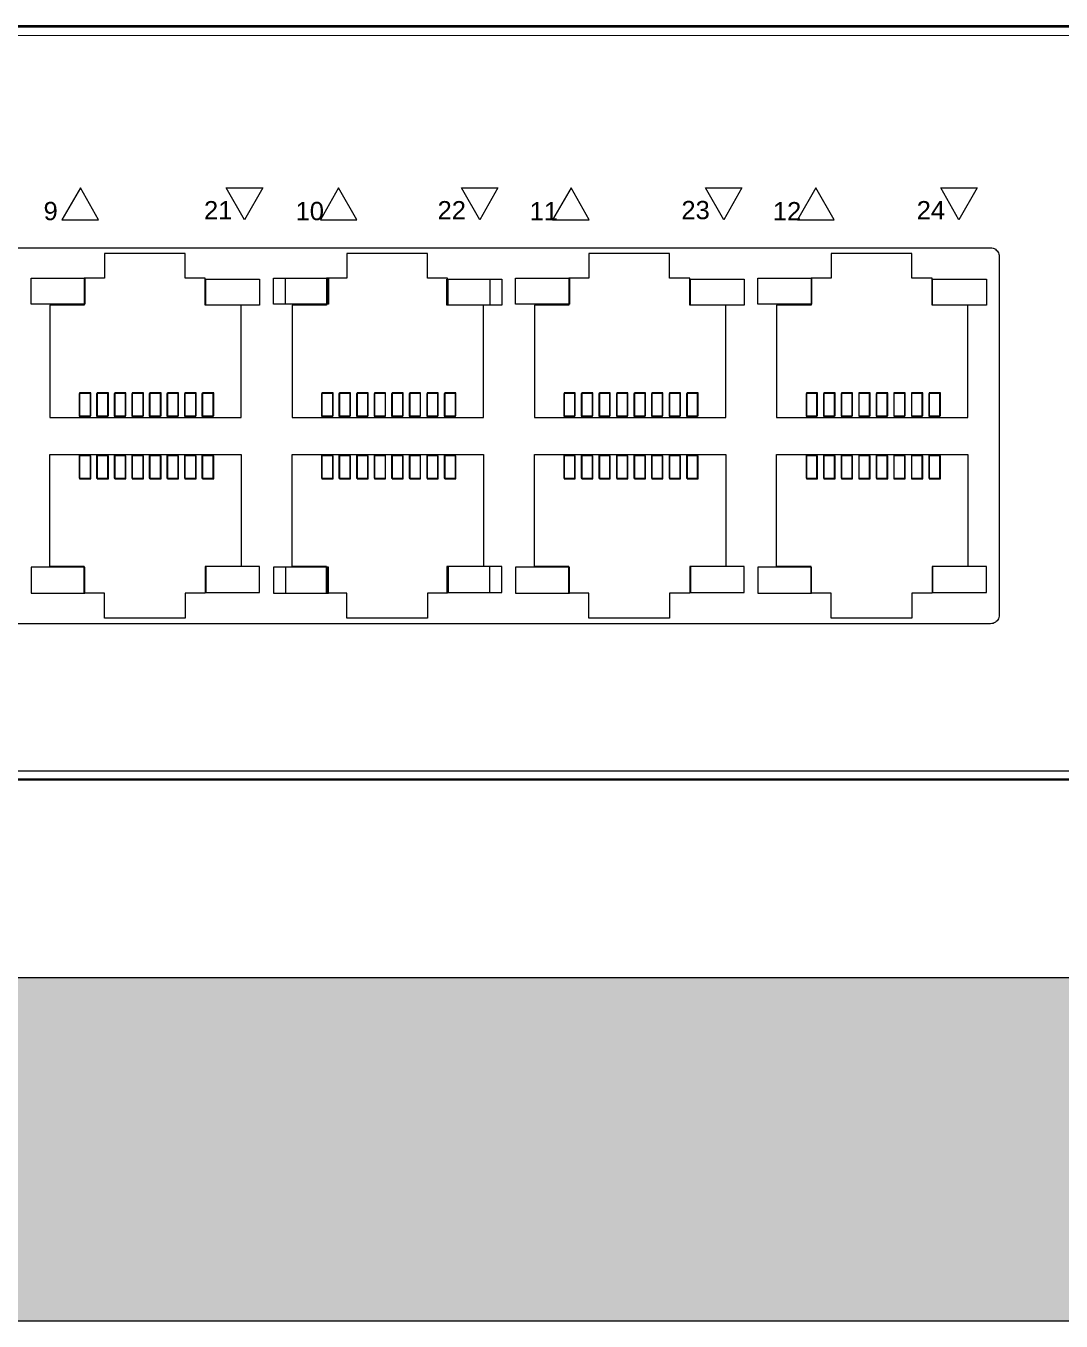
# Model space of a CAD drawing. Header units: millimetres. Extents: x -71336 to -33468, y -26189 to 22712.
# Drawn here: x -34230.5 to -34169.4, y -12485.2 to -12408.8 of the extents above; entities that cross this region are included whole.
import ezdxf

# ---------------------------------------------------------------- set-up
doc = ezdxf.new("R2010")
doc.units = ezdxf.units.MM
doc.layers.add('SC - Equipment', color=7, linetype='Continuous', lineweight=13)
doc.layers.add('SC - Rack Layout - U-guides and centreline', color=5, linetype='Continuous', lineweight=13, plot=False)
doc.styles.get("Standard").update_dxf_attribs({"font": 'arial.ttf', "height": 35})

# ---------------------------------------------------------------- blocks, each defined once
blk = doc.blocks.new('*U240')
at = {"layer": 'SC - Rack Layout - U-guides and centreline', "ltscale": 5}
blk.add_lwpolyline([(-300, 0), (300, 0)], dxfattribs=at)
blk = doc.blocks.new('*U241')
at = {"layer": 'SC - Rack Layout - U-guides and centreline', "color": 0, "linetype": 'ByBlock', "lineweight": -2, "transparency": 16777216}
for p in [(0, 844.55), (0, 800.1)]:
    blk.add_blockref('*U240', p, dxfattribs=at)
blk = doc.blocks.new('cisco-cbs350-24p-4x')
at = {"layer": 'SC - Equipment', "flags": 128}
for points in [[(238.117, 44.45), (-238.133, 44.45)], [(219.712, 44.45), (-219.712, 44.45)], [(219.712, 44.45), (-219.712, 44.45)], [(219.712, 44.45), (-219.712, 44.45)], [(-219.712, 43.934), (219.199, 43.95)], [(70.448, 34.948), (69.356, 33.049)], [(71.523, 33.049), (70.448, 34.948)], [(79.063, 34.948), (81.213, 34.948)], [(80.138, 33.049), (79.063, 34.948)], [(79.063, 34.948), (79.063, 34.948)], [(81.213, 34.948), (80.138, 33.049)], [(85.694, 34.948), (84.619, 33.049)], [(86.769, 33.049), (85.694, 34.948)], [(92.954, 34.948), (95.104, 34.948)], [(94.029, 33.049), (92.954, 34.948)], [(92.954, 34.948), (92.954, 34.948)], [(95.104, 34.948), (94.029, 33.049)], [(99.42, 34.948), (98.328, 33.049)], [(100.494, 33.049), (99.42, 34.948)], [(107.357, 34.948), (109.507, 34.948)], [(108.432, 33.049), (107.357, 34.948)], [(107.357, 34.948), (107.357, 34.948)], [(109.507, 34.948), (108.432, 33.049)], [(113.872, 34.948), (112.798, 33.049)], [(114.947, 33.049), (113.872, 34.948)], [(121.248, 34.948), (123.397, 34.948)], [(122.323, 33.049), (121.248, 34.948)], [(121.248, 34.948), (121.248, 34.948)], [(123.397, 34.948), (122.323, 33.049)], [(69.356, 33.049), (71.523, 33.049)], [(69.356, 33.049), (69.356, 33.049)], [(84.619, 33.049), (86.769, 33.049)], [(84.619, 33.049), (84.619, 33.049)], [(98.328, 33.049), (100.494, 33.049)], [(98.328, 33.049), (98.328, 33.049)], [(112.798, 33.049), (114.947, 33.049)], [(112.798, 33.049), (112.798, 33.049)], [(38.681, 31.4), (124.191, 31.4)], [(38.681, 31.4), (124.191, 31.4)], [(76.632, 31.067), (71.87, 31.067)], [(71.87, 31.067), (71.87, 29.601)], [(76.632, 31.067), (71.87, 31.067)], [(71.87, 31.067), (71.87, 29.601)], [(76.632, 29.601), (76.632, 31.067)], [(76.632, 29.601), (76.632, 31.067)], [(90.936, 31.067), (86.174, 31.067)], [(86.174, 31.067), (86.174, 29.601)], [(90.936, 31.067), (86.174, 31.067)], [(86.174, 31.067), (86.174, 29.601)], [(90.936, 29.601), (90.936, 31.067)], [(90.936, 29.601), (90.936, 31.067)], [(105.24, 31.067), (100.478, 31.067)], [(100.478, 31.067), (100.478, 29.601)], [(105.24, 31.067), (100.478, 31.067)], [(100.478, 31.067), (100.478, 29.601)], [(105.24, 29.601), (105.24, 31.067)], [(105.24, 29.601), (105.24, 31.067)], [(119.544, 31.067), (114.782, 31.067)], [(114.782, 31.067), (114.782, 29.601)], [(119.544, 31.067), (114.782, 31.067)], [(114.782, 31.067), (114.782, 29.601)], [(119.544, 29.601), (119.544, 31.067)], [(119.544, 29.601), (119.544, 31.067)], [(124.704, 30.883), (124.704, 9.727)], [(124.704, 30.883), (124.704, 9.727)], [(67.537, 28.068), (67.537, 29.601)], [(67.537, 29.601), (70.712, 29.601)], [(70.679, 29.601), (70.679, 28.018)], [(71.87, 29.601), (70.679, 29.601)], [(70.679, 29.601), (70.679, 29.601)], [(70.679, 29.601), (70.679, 28.018)], [(71.87, 29.601), (70.679, 29.601)], [(70.679, 29.601), (70.679, 29.601)], [(70.712, 29.601), (70.712, 28.068)], [(77.823, 29.601), (76.632, 29.601)], [(77.823, 29.601), (76.632, 29.601)], [(77.823, 28.018), (77.823, 29.601)], [(77.823, 28.018), (77.823, 29.601)], [(77.856, 28.018), (77.856, 29.551)], [(77.856, 29.551), (81.031, 29.551)], [(81.031, 29.551), (81.031, 28.018)], [(81.841, 28.068), (81.841, 29.601)], [(81.841, 29.601), (85.016, 29.601)], [(82.552, 28.068), (82.552, 29.601)], [(82.552, 29.601), (85.099, 29.601)], [(84.983, 29.601), (84.983, 28.018)], [(86.174, 29.601), (84.983, 29.601)], [(84.983, 29.601), (84.983, 29.601)], [(84.983, 29.601), (84.983, 28.018)], [(86.174, 29.601), (84.983, 29.601)], [(84.983, 29.601), (84.983, 29.601)], [(85.016, 29.601), (85.016, 28.068)], [(85.099, 29.601), (85.099, 28.068)], [(92.127, 29.601), (90.936, 29.601)], [(92.127, 29.601), (90.936, 29.601)], [(92.077, 28.018), (92.077, 29.551)], [(92.077, 29.551), (94.624, 29.551)], [(92.127, 28.018), (92.127, 29.601)], [(92.127, 28.018), (92.127, 29.601)], [(92.16, 28.018), (92.16, 29.551)], [(92.16, 29.551), (95.335, 29.551)], [(94.624, 29.551), (94.624, 28.018)], [(95.335, 29.551), (95.335, 28.018)], [(96.145, 28.068), (96.145, 29.601)], [(96.145, 29.601), (99.32, 29.601)], [(99.287, 29.601), (99.287, 28.018)], [(100.478, 29.601), (99.287, 29.601)], [(99.287, 29.601), (99.287, 29.601)], [(99.287, 29.601), (99.287, 28.018)], [(100.478, 29.601), (99.287, 29.601)], [(99.287, 29.601), (99.287, 29.601)], [(99.32, 29.601), (99.32, 28.068)], [(106.431, 29.601), (105.24, 29.601)], [(106.431, 29.601), (105.24, 29.601)], [(106.431, 28.018), (106.431, 29.601)], [(106.431, 28.018), (106.431, 29.601)], [(106.464, 28.018), (106.464, 29.551)], [(106.464, 29.551), (109.639, 29.551)], [(109.639, 29.551), (109.639, 28.018)], [(110.449, 28.068), (110.449, 29.601)], [(110.449, 29.601), (113.624, 29.601)], [(113.591, 29.601), (113.591, 28.018)], [(114.782, 29.601), (113.591, 29.601)], [(113.591, 29.601), (113.591, 29.601)], [(113.591, 29.601), (113.591, 28.018)], [(114.782, 29.601), (113.591, 29.601)], [(113.591, 29.601), (113.591, 29.601)], [(113.624, 29.601), (113.624, 28.068)], [(120.735, 29.601), (119.544, 29.601)], [(120.735, 29.601), (119.544, 29.601)], [(120.735, 28.018), (120.735, 29.601)], [(120.735, 28.018), (120.735, 29.601)], [(120.768, 28.018), (120.768, 29.551)], [(120.768, 29.551), (123.943, 29.551)], [(123.943, 29.551), (123.943, 28.018)], [(70.712, 28.068), (67.537, 28.068)], [(70.679, 28.018), (68.645, 28.018)], [(68.645, 28.018), (68.645, 21.388)], [(70.679, 28.018), (68.645, 28.018)], [(68.645, 28.018), (68.645, 21.388)], [(70.712, 28.068), (70.712, 28.068)], [(79.94, 28.018), (77.823, 28.018)], [(79.94, 28.018), (77.823, 28.018)], [(81.031, 28.018), (77.856, 28.018)], [(79.94, 21.388), (79.94, 28.018)], [(79.94, 21.388), (79.94, 28.018)], [(81.031, 28.018), (81.031, 28.018)], [(85.016, 28.068), (81.841, 28.068)], [(85.099, 28.068), (82.552, 28.068)], [(84.983, 28.018), (82.949, 28.018)], [(82.949, 28.018), (82.949, 21.388)], [(84.983, 28.018), (82.949, 28.018)], [(82.949, 28.018), (82.949, 21.388)], [(85.016, 28.068), (85.016, 28.068)], [(85.099, 28.068), (85.099, 28.068)], [(94.624, 28.018), (92.077, 28.018)], [(94.244, 28.018), (92.127, 28.018)], [(94.244, 28.018), (92.127, 28.018)], [(95.335, 28.018), (92.16, 28.018)], [(94.244, 21.388), (94.244, 28.018)], [(94.244, 21.388), (94.244, 28.018)], [(94.624, 28.018), (94.624, 28.018)], [(95.335, 28.018), (95.335, 28.018)], [(99.32, 28.068), (96.145, 28.068)], [(99.287, 28.018), (97.253, 28.018)], [(97.253, 28.018), (97.253, 21.388)], [(99.287, 28.018), (97.253, 28.018)], [(97.253, 28.018), (97.253, 21.388)], [(99.32, 28.068), (99.32, 28.068)], [(108.548, 28.018), (106.431, 28.018)], [(108.548, 28.018), (106.431, 28.018)], [(109.639, 28.018), (106.464, 28.018)], [(108.548, 21.388), (108.548, 28.018)], [(108.548, 21.388), (108.548, 28.018)], [(109.639, 28.018), (109.639, 28.018)], [(113.624, 28.068), (110.449, 28.068)], [(113.591, 28.018), (111.541, 28.018)], [(111.541, 28.018), (111.541, 21.388)], [(113.591, 28.018), (111.541, 28.018)], [(111.541, 28.018), (111.541, 21.388)], [(113.624, 28.068), (113.624, 28.068)], [(122.852, 28.018), (120.735, 28.018)], [(122.852, 28.018), (120.735, 28.018)], [(123.943, 28.018), (120.768, 28.018)], [(122.852, 21.388), (122.852, 28.018)], [(122.852, 21.388), (122.852, 28.018)], [(123.943, 28.018), (123.943, 28.018)], [(70.381, 22.804), (70.381, 21.471)], [(71.043, 22.804), (70.381, 22.804)], [(70.381, 22.804), (70.381, 22.804)], [(70.398, 22.837), (70.398, 21.488)], [(71.059, 22.837), (70.398, 22.837)], [(70.398, 22.837), (70.398, 22.837)], [(71.043, 21.471), (71.043, 22.804)], [(71.059, 21.488), (71.059, 22.837)], [(71.407, 22.804), (71.407, 21.471)], [(72.068, 22.804), (71.407, 22.804)], [(71.407, 22.804), (71.407, 22.804)], [(71.44, 22.837), (71.44, 21.488)], [(72.101, 22.837), (71.44, 22.837)], [(71.44, 22.837), (71.44, 22.837)], [(72.068, 21.471), (72.068, 22.804)], [(72.101, 21.488), (72.101, 22.837)], [(72.449, 22.804), (72.449, 21.471)], [(73.11, 22.804), (72.449, 22.804)], [(72.449, 22.804), (72.449, 22.804)], [(72.482, 22.837), (72.482, 21.488)], [(73.127, 22.837), (72.482, 22.837)], [(72.482, 22.837), (72.482, 22.837)], [(73.11, 21.471), (73.11, 22.804)], [(73.127, 21.488), (73.127, 22.837)], [(73.49, 22.804), (73.49, 21.471)], [(74.152, 22.804), (73.49, 22.804)], [(73.49, 22.804), (73.49, 22.804)], [(73.507, 22.837), (73.507, 21.488)], [(74.168, 22.837), (73.507, 22.837)], [(73.507, 22.837), (73.507, 22.837)], [(74.152, 21.471), (74.152, 22.804)], [(74.168, 21.488), (74.168, 22.837)], [(74.516, 22.804), (74.516, 21.471)], [(75.177, 22.804), (74.516, 22.804)], [(74.516, 22.804), (74.516, 22.804)], [(74.549, 22.837), (74.549, 21.488)], [(75.21, 22.837), (74.549, 22.837)], [(74.549, 22.837), (74.549, 22.837)], [(75.177, 21.471), (75.177, 22.804)], [(75.21, 21.488), (75.21, 22.837)], [(75.557, 22.804), (75.557, 21.471)], [(76.219, 22.804), (75.557, 22.804)], [(75.557, 22.804), (75.557, 22.804)], [(75.59, 22.837), (75.59, 21.488)], [(76.235, 22.837), (75.59, 22.837)], [(75.59, 22.837), (75.59, 22.837)], [(76.219, 21.471), (76.219, 22.804)], [(76.235, 21.488), (76.235, 22.837)], [(76.599, 22.804), (76.599, 21.471)], [(77.261, 22.804), (76.599, 22.804)], [(76.599, 22.804), (76.599, 22.804)], [(76.616, 22.837), (76.616, 21.488)], [(77.277, 22.837), (76.616, 22.837)], [(76.616, 22.837), (76.616, 22.837)], [(77.261, 21.471), (77.261, 22.804)], [(77.277, 21.488), (77.277, 22.837)], [(77.624, 22.804), (77.624, 21.471)], [(78.286, 22.804), (77.624, 22.804)], [(77.624, 22.804), (77.624, 22.804)], [(77.658, 22.837), (77.658, 21.488)], [(78.319, 22.837), (77.658, 22.837)], [(77.658, 22.837), (77.658, 22.837)], [(78.286, 21.471), (78.286, 22.804)], [(78.319, 21.488), (78.319, 22.837)], [(84.686, 22.804), (84.686, 21.471)], [(85.347, 22.804), (84.686, 22.804)], [(84.686, 22.804), (84.686, 22.804)], [(84.686, 22.804), (84.686, 21.471)], [(85.347, 22.804), (84.686, 22.804)], [(84.686, 22.804), (84.686, 22.804)], [(84.702, 22.837), (84.702, 21.488)], [(85.364, 22.837), (84.702, 22.837)], [(84.702, 22.837), (84.702, 22.837)], [(84.702, 22.837), (84.702, 21.488)], [(85.364, 22.837), (84.702, 22.837)], [(84.702, 22.837), (84.702, 22.837)], [(85.347, 21.471), (85.347, 22.804)], [(85.347, 21.471), (85.347, 22.804)], [(85.364, 21.488), (85.364, 22.837)], [(85.364, 21.488), (85.364, 22.837)], [(85.711, 22.804), (85.711, 21.471)], [(86.372, 22.804), (85.711, 22.804)], [(85.711, 22.804), (85.711, 22.804)], [(85.711, 22.804), (85.711, 21.471)], [(86.372, 22.804), (85.711, 22.804)], [(85.711, 22.804), (85.711, 22.804)], [(85.744, 22.837), (85.744, 21.488)], [(86.405, 22.837), (85.744, 22.837)], [(85.744, 22.837), (85.744, 22.837)], [(85.744, 22.837), (85.744, 21.488)], [(86.405, 22.837), (85.744, 22.837)], [(85.744, 22.837), (85.744, 22.837)], [(86.372, 21.471), (86.372, 22.804)], [(86.372, 21.471), (86.372, 22.804)], [(86.405, 21.488), (86.405, 22.837)], [(86.405, 21.488), (86.405, 22.837)], [(86.753, 22.804), (86.753, 21.471)], [(87.414, 22.804), (86.753, 22.804)], [(86.753, 22.804), (86.753, 22.804)], [(86.753, 22.804), (86.753, 21.471)], [(87.414, 22.804), (86.753, 22.804)], [(86.753, 22.804), (86.753, 22.804)], [(86.786, 22.837), (86.786, 21.488)], [(87.431, 22.837), (86.786, 22.837)], [(86.786, 22.837), (86.786, 22.837)], [(86.786, 22.837), (86.786, 21.488)], [(87.431, 22.837), (86.786, 22.837)], [(86.786, 22.837), (86.786, 22.837)], [(87.414, 21.471), (87.414, 22.804)], [(87.414, 21.471), (87.414, 22.804)], [(87.431, 21.488), (87.431, 22.837)], [(87.431, 21.488), (87.431, 22.837)], [(87.794, 22.804), (87.794, 21.471)], [(88.456, 22.804), (87.794, 22.804)], [(87.794, 22.804), (87.794, 22.804)], [(87.794, 22.804), (87.794, 21.471)], [(88.456, 22.804), (87.794, 22.804)], [(87.794, 22.804), (87.794, 22.804)], [(87.811, 22.837), (87.811, 21.488)], [(88.472, 22.837), (87.811, 22.837)], [(87.811, 22.837), (87.811, 22.837)], [(87.811, 22.837), (87.811, 21.488)], [(88.472, 22.837), (87.811, 22.837)], [(87.811, 22.837), (87.811, 22.837)], [(88.456, 21.471), (88.456, 22.804)], [(88.456, 21.471), (88.456, 22.804)], [(88.472, 21.488), (88.472, 22.837)], [(88.472, 21.488), (88.472, 22.837)], [(88.82, 22.804), (88.82, 21.471)], [(89.481, 22.804), (88.82, 22.804)], [(88.82, 22.804), (88.82, 22.804)], [(88.82, 22.804), (88.82, 21.471)], [(89.481, 22.804), (88.82, 22.804)], [(88.82, 22.804), (88.82, 22.804)], [(88.853, 22.837), (88.853, 21.488)], [(89.514, 22.837), (88.853, 22.837)], [(88.853, 22.837), (88.853, 22.837)], [(88.853, 22.837), (88.853, 21.488)], [(89.514, 22.837), (88.853, 22.837)], [(88.853, 22.837), (88.853, 22.837)], [(89.481, 21.471), (89.481, 22.804)], [(89.481, 21.471), (89.481, 22.804)], [(89.514, 21.488), (89.514, 22.837)], [(89.514, 21.488), (89.514, 22.837)], [(89.861, 22.804), (89.861, 21.471)], [(90.523, 22.804), (89.861, 22.804)], [(89.861, 22.804), (89.861, 22.804)], [(89.861, 22.804), (89.861, 21.471)], [(90.523, 22.804), (89.861, 22.804)], [(89.861, 22.804), (89.861, 22.804)], [(89.895, 22.837), (89.895, 21.488)], [(90.539, 22.837), (89.895, 22.837)], [(89.895, 22.837), (89.895, 22.837)], [(89.895, 22.837), (89.895, 21.488)], [(90.539, 22.837), (89.895, 22.837)], [(89.895, 22.837), (89.895, 22.837)], [(90.523, 21.471), (90.523, 22.804)], [(90.523, 21.471), (90.523, 22.804)], [(90.539, 21.488), (90.539, 22.837)], [(90.539, 21.488), (90.539, 22.837)], [(90.903, 22.804), (90.903, 21.471)], [(91.548, 22.804), (90.903, 22.804)], [(90.903, 22.804), (90.903, 22.804)], [(90.903, 22.804), (90.903, 21.471)], [(91.548, 22.804), (90.903, 22.804)], [(90.903, 22.804), (90.903, 22.804)], [(90.92, 22.837), (90.92, 21.488)], [(91.581, 22.837), (90.92, 22.837)], [(90.92, 22.837), (90.92, 22.837)], [(90.92, 22.837), (90.92, 21.488)], [(91.581, 22.837), (90.92, 22.837)], [(90.92, 22.837), (90.92, 22.837)], [(91.548, 21.471), (91.548, 22.804)], [(91.548, 21.471), (91.548, 22.804)], [(91.581, 21.488), (91.581, 22.837)], [(91.581, 21.488), (91.581, 22.837)], [(91.929, 22.804), (91.929, 21.471)], [(92.59, 22.804), (91.929, 22.804)], [(91.929, 22.804), (91.929, 22.804)], [(91.929, 22.804), (91.929, 21.471)], [(92.59, 22.804), (91.929, 22.804)], [(91.929, 22.804), (91.929, 22.804)], [(91.962, 22.837), (91.962, 21.488)], [(92.623, 22.837), (91.962, 22.837)], [(91.962, 22.837), (91.962, 22.837)], [(91.962, 22.837), (91.962, 21.488)], [(92.623, 22.837), (91.962, 22.837)], [(91.962, 22.837), (91.962, 22.837)], [(92.59, 21.471), (92.59, 22.804)], [(92.59, 21.471), (92.59, 22.804)], [(92.623, 21.488), (92.623, 22.837)], [(92.623, 21.488), (92.623, 22.837)], [(98.99, 22.804), (98.99, 21.471)], [(99.651, 22.804), (98.99, 22.804)], [(98.99, 22.804), (98.99, 22.804)], [(99.006, 22.837), (99.006, 21.488)], [(99.668, 22.837), (99.006, 22.837)], [(99.006, 22.837), (99.006, 22.837)], [(99.651, 21.471), (99.651, 22.804)], [(99.668, 21.488), (99.668, 22.837)], [(100.015, 22.804), (100.015, 21.471)], [(100.676, 22.804), (100.015, 22.804)], [(100.015, 22.804), (100.015, 22.804)], [(100.048, 22.837), (100.048, 21.488)], [(100.709, 22.837), (100.048, 22.837)], [(100.048, 22.837), (100.048, 22.837)], [(100.676, 21.471), (100.676, 22.804)], [(100.709, 21.488), (100.709, 22.837)], [(101.057, 22.804), (101.057, 21.471)], [(101.718, 22.804), (101.057, 22.804)], [(101.057, 22.804), (101.057, 22.804)], [(101.09, 22.837), (101.09, 21.488)], [(101.735, 22.837), (101.09, 22.837)], [(101.09, 22.837), (101.09, 22.837)], [(101.718, 21.471), (101.718, 22.804)], [(101.735, 21.488), (101.735, 22.837)], [(102.098, 22.804), (102.098, 21.471)], [(102.743, 22.804), (102.098, 22.804)], [(102.098, 22.804), (102.098, 22.804)], [(102.115, 22.837), (102.115, 21.488)], [(102.776, 22.837), (102.115, 22.837)], [(102.115, 22.837), (102.115, 22.837)], [(102.743, 21.471), (102.743, 22.804)], [(102.776, 21.488), (102.776, 22.837)], [(103.124, 22.804), (103.124, 21.471)], [(103.785, 22.804), (103.124, 22.804)], [(103.124, 22.804), (103.124, 22.804)], [(103.157, 22.837), (103.157, 21.488)], [(103.818, 22.837), (103.157, 22.837)], [(103.157, 22.837), (103.157, 22.837)], [(103.785, 21.471), (103.785, 22.804)], [(103.818, 21.488), (103.818, 22.837)], [(104.165, 22.804), (104.165, 21.471)], [(104.827, 22.804), (104.165, 22.804)], [(104.165, 22.804), (104.165, 22.804)], [(104.182, 22.837), (104.182, 21.488)], [(104.843, 22.837), (104.182, 22.837)], [(104.182, 22.837), (104.182, 22.837)], [(104.827, 21.471), (104.827, 22.804)], [(104.843, 21.488), (104.843, 22.837)], [(105.207, 22.804), (105.207, 21.471)], [(105.852, 22.804), (105.207, 22.804)], [(105.207, 22.804), (105.207, 22.804)], [(105.224, 22.837), (105.224, 21.488)], [(105.885, 22.837), (105.224, 22.837)], [(105.224, 22.837), (105.224, 22.837)], [(105.852, 21.471), (105.852, 22.804)], [(105.885, 21.488), (105.885, 22.837)], [(106.233, 22.804), (106.233, 21.471)], [(106.894, 22.804), (106.233, 22.804)], [(106.233, 22.804), (106.233, 22.804)], [(106.266, 22.837), (106.266, 21.488)], [(106.927, 22.837), (106.266, 22.837)], [(106.266, 22.837), (106.266, 22.837)], [(106.894, 21.471), (106.894, 22.804)], [(106.927, 21.488), (106.927, 22.837)], [(113.294, 22.804), (113.294, 21.471)], [(113.939, 22.804), (113.294, 22.804)], [(113.294, 22.804), (113.294, 22.804)], [(113.31, 22.837), (113.31, 21.488)], [(113.972, 22.837), (113.31, 22.837)], [(113.31, 22.837), (113.31, 22.837)], [(113.939, 21.471), (113.939, 22.804)], [(113.972, 21.488), (113.972, 22.837)], [(114.319, 22.804), (114.319, 21.471)], [(114.98, 22.804), (114.319, 22.804)], [(114.319, 22.804), (114.319, 22.804)], [(114.352, 22.837), (114.352, 21.488)], [(115.013, 22.837), (114.352, 22.837)], [(114.352, 22.837), (114.352, 22.837)], [(114.98, 21.471), (114.98, 22.804)], [(115.013, 21.488), (115.013, 22.837)], [(115.361, 22.804), (115.361, 21.471)], [(116.022, 22.804), (115.361, 22.804)], [(115.361, 22.804), (115.361, 22.804)], [(115.394, 22.837), (115.394, 21.488)], [(116.039, 22.837), (115.394, 22.837)], [(115.394, 22.837), (115.394, 22.837)], [(116.022, 21.471), (116.022, 22.804)], [(116.039, 21.488), (116.039, 22.837)], [(116.402, 22.804), (116.402, 21.471)], [(117.047, 22.804), (116.402, 22.804)], [(116.402, 22.804), (116.402, 22.804)], [(116.419, 22.837), (116.419, 21.488)], [(117.08, 22.837), (116.419, 22.837)], [(116.419, 22.837), (116.419, 22.837)], [(117.047, 21.471), (117.047, 22.804)], [(117.08, 21.488), (117.08, 22.837)], [(117.428, 22.804), (117.428, 21.471)], [(118.089, 22.804), (117.428, 22.804)], [(117.428, 22.804), (117.428, 22.804)], [(117.461, 22.837), (117.461, 21.488)], [(118.122, 22.837), (117.461, 22.837)], [(117.461, 22.837), (117.461, 22.837)], [(118.089, 21.471), (118.089, 22.804)], [(118.122, 21.488), (118.122, 22.837)], [(118.47, 22.804), (118.47, 21.471)], [(119.131, 22.804), (118.47, 22.804)], [(118.47, 22.804), (118.47, 22.804)], [(118.486, 22.837), (118.486, 21.488)], [(119.148, 22.837), (118.486, 22.837)], [(118.486, 22.837), (118.486, 22.837)], [(119.131, 21.471), (119.131, 22.804)], [(119.148, 21.488), (119.148, 22.837)], [(119.511, 22.804), (119.511, 21.471)], [(120.156, 22.804), (119.511, 22.804)], [(119.511, 22.804), (119.511, 22.804)], [(119.528, 22.837), (119.528, 21.488)], [(120.189, 22.837), (119.528, 22.837)], [(119.528, 22.837), (119.528, 22.837)], [(120.156, 21.471), (120.156, 22.804)], [(120.189, 21.488), (120.189, 22.837)], [(120.537, 22.804), (120.537, 21.471)], [(121.198, 22.804), (120.537, 22.804)], [(120.537, 22.804), (120.537, 22.804)], [(120.57, 22.837), (120.57, 21.488)], [(121.231, 22.837), (120.57, 22.837)], [(120.57, 22.837), (120.57, 22.837)], [(121.198, 21.471), (121.198, 22.804)], [(121.231, 21.488), (121.231, 22.837)], [(70.381, 21.471), (71.043, 21.471)], [(70.398, 21.488), (71.059, 21.488)], [(71.407, 21.471), (72.068, 21.471)], [(71.44, 21.488), (72.101, 21.488)], [(72.449, 21.471), (73.11, 21.471)], [(72.482, 21.488), (73.127, 21.488)], [(73.49, 21.471), (74.152, 21.471)], [(73.507, 21.488), (74.168, 21.488)], [(74.516, 21.471), (75.177, 21.471)], [(74.549, 21.488), (75.21, 21.488)], [(75.557, 21.471), (76.219, 21.471)], [(75.59, 21.488), (76.235, 21.488)], [(76.599, 21.471), (77.261, 21.471)], [(76.616, 21.488), (77.277, 21.488)], [(77.624, 21.471), (78.286, 21.471)], [(77.658, 21.488), (78.319, 21.488)], [(84.686, 21.471), (85.347, 21.471)], [(84.686, 21.471), (85.347, 21.471)], [(84.702, 21.488), (85.364, 21.488)], [(84.702, 21.488), (85.364, 21.488)], [(85.711, 21.471), (86.372, 21.471)], [(85.711, 21.471), (86.372, 21.471)], [(85.744, 21.488), (86.405, 21.488)], [(85.744, 21.488), (86.405, 21.488)], [(86.753, 21.471), (87.414, 21.471)], [(86.753, 21.471), (87.414, 21.471)], [(86.786, 21.488), (87.431, 21.488)], [(86.786, 21.488), (87.431, 21.488)], [(87.794, 21.471), (88.456, 21.471)], [(87.794, 21.471), (88.456, 21.471)], [(87.811, 21.488), (88.472, 21.488)], [(87.811, 21.488), (88.472, 21.488)], [(88.82, 21.471), (89.481, 21.471)], [(88.82, 21.471), (89.481, 21.471)], [(88.853, 21.488), (89.514, 21.488)], [(88.853, 21.488), (89.514, 21.488)], [(89.861, 21.471), (90.523, 21.471)], [(89.861, 21.471), (90.523, 21.471)], [(89.895, 21.488), (90.539, 21.488)], [(89.895, 21.488), (90.539, 21.488)], [(90.903, 21.471), (91.548, 21.471)], [(90.903, 21.471), (91.548, 21.471)], [(90.92, 21.488), (91.581, 21.488)], [(90.92, 21.488), (91.581, 21.488)], [(91.929, 21.471), (92.59, 21.471)], [(91.929, 21.471), (92.59, 21.471)], [(91.962, 21.488), (92.623, 21.488)], [(91.962, 21.488), (92.623, 21.488)], [(98.99, 21.471), (99.651, 21.471)], [(99.006, 21.488), (99.668, 21.488)], [(100.015, 21.471), (100.676, 21.471)], [(100.048, 21.488), (100.709, 21.488)], [(101.057, 21.471), (101.718, 21.471)], [(101.09, 21.488), (101.735, 21.488)], [(102.098, 21.471), (102.743, 21.471)], [(102.115, 21.488), (102.776, 21.488)], [(103.124, 21.471), (103.785, 21.471)], [(103.157, 21.488), (103.818, 21.488)], [(104.165, 21.471), (104.827, 21.471)], [(104.182, 21.488), (104.843, 21.488)], [(105.207, 21.471), (105.852, 21.471)], [(105.224, 21.488), (105.885, 21.488)], [(106.233, 21.471), (106.894, 21.471)], [(106.266, 21.488), (106.927, 21.488)], [(113.294, 21.471), (113.939, 21.471)], [(113.31, 21.488), (113.972, 21.488)], [(114.319, 21.471), (114.98, 21.471)], [(114.352, 21.488), (115.013, 21.488)], [(115.361, 21.471), (116.022, 21.471)], [(115.394, 21.488), (116.039, 21.488)], [(116.402, 21.471), (117.047, 21.471)], [(116.419, 21.488), (117.08, 21.488)], [(117.428, 21.471), (118.089, 21.471)], [(117.461, 21.488), (118.122, 21.488)], [(118.47, 21.471), (119.131, 21.471)], [(118.486, 21.488), (119.148, 21.488)], [(119.511, 21.471), (120.156, 21.471)], [(119.528, 21.488), (120.189, 21.488)], [(120.537, 21.471), (121.198, 21.471)], [(120.57, 21.488), (121.231, 21.488)], [(68.645, 21.388), (79.94, 21.388)], [(68.645, 21.388), (79.94, 21.388)], [(82.949, 21.388), (94.244, 21.388)], [(82.949, 21.388), (94.244, 21.388)], [(97.253, 21.388), (108.548, 21.388)], [(97.253, 21.388), (108.548, 21.388)], [(111.541, 21.388), (122.852, 21.388)], [(111.541, 21.388), (122.852, 21.388)], [(68.645, 12.593), (68.645, 19.206)], [(68.645, 19.206), (79.94, 19.206)], [(68.645, 12.593), (68.645, 19.206)], [(68.645, 19.206), (79.94, 19.206)], [(70.381, 19.139), (70.381, 17.807)], [(71.043, 19.139), (70.381, 19.139)], [(70.381, 19.139), (70.381, 19.139)], [(70.398, 19.123), (70.398, 17.773)], [(71.059, 19.123), (70.398, 19.123)], [(70.398, 19.123), (70.398, 19.123)], [(71.043, 17.807), (71.043, 19.139)], [(71.059, 17.773), (71.059, 19.123)], [(71.407, 19.139), (71.407, 17.807)], [(72.068, 19.139), (71.407, 19.139)], [(71.407, 19.139), (71.407, 19.139)], [(71.44, 19.123), (71.44, 17.773)], [(72.101, 19.123), (71.44, 19.123)], [(71.44, 19.123), (71.44, 19.123)], [(72.068, 17.807), (72.068, 19.139)], [(72.101, 17.773), (72.101, 19.123)], [(72.449, 19.139), (72.449, 17.807)], [(73.11, 19.139), (72.449, 19.139)], [(72.449, 19.139), (72.449, 19.139)], [(72.482, 19.123), (72.482, 17.773)], [(73.127, 19.123), (72.482, 19.123)], [(72.482, 19.123), (72.482, 19.123)], [(73.11, 17.807), (73.11, 19.139)], [(73.127, 17.773), (73.127, 19.123)], [(73.49, 19.139), (73.49, 17.807)], [(74.152, 19.139), (73.49, 19.139)], [(73.49, 19.139), (73.49, 19.139)], [(73.507, 19.123), (73.507, 17.773)], [(74.168, 19.123), (73.507, 19.123)], [(73.507, 19.123), (73.507, 19.123)], [(74.152, 17.807), (74.152, 19.139)], [(74.168, 17.773), (74.168, 19.123)], [(74.516, 19.139), (74.516, 17.807)], [(75.177, 19.139), (74.516, 19.139)], [(74.516, 19.139), (74.516, 19.139)], [(74.549, 19.123), (74.549, 17.773)], [(75.21, 19.123), (74.549, 19.123)], [(74.549, 19.123), (74.549, 19.123)], [(75.177, 17.807), (75.177, 19.139)], [(75.21, 17.773), (75.21, 19.123)], [(75.557, 19.139), (75.557, 17.807)], [(76.219, 19.139), (75.557, 19.139)], [(75.557, 19.139), (75.557, 19.139)], [(75.59, 19.123), (75.59, 17.773)], [(76.235, 19.123), (75.59, 19.123)], [(75.59, 19.123), (75.59, 19.123)], [(76.219, 17.807), (76.219, 19.139)], [(76.235, 17.773), (76.235, 19.123)], [(76.599, 19.139), (76.599, 17.807)], [(77.261, 19.139), (76.599, 19.139)], [(76.599, 19.139), (76.599, 19.139)], [(76.616, 19.123), (76.616, 17.773)], [(77.277, 19.123), (76.616, 19.123)], [(76.616, 19.123), (76.616, 19.123)], [(77.261, 17.807), (77.261, 19.139)], [(77.277, 17.773), (77.277, 19.123)], [(77.624, 19.139), (77.624, 17.807)], [(78.286, 19.139), (77.624, 19.139)], [(77.624, 19.139), (77.624, 19.139)], [(77.658, 19.123), (77.658, 17.773)], [(78.319, 19.123), (77.658, 19.123)], [(77.658, 19.123), (77.658, 19.123)], [(78.286, 17.807), (78.286, 19.139)], [(78.319, 17.773), (78.319, 19.123)], [(79.94, 19.206), (79.94, 12.593)], [(79.94, 19.206), (79.94, 12.593)], [(82.949, 12.593), (82.949, 19.206)], [(82.949, 19.206), (94.244, 19.206)], [(82.949, 12.593), (82.949, 19.206)], [(82.949, 19.206), (94.244, 19.206)], [(84.686, 19.139), (84.686, 17.807)], [(85.347, 19.139), (84.686, 19.139)], [(84.686, 19.139), (84.686, 19.139)], [(84.686, 19.139), (84.686, 17.807)], [(85.347, 19.139), (84.686, 19.139)], [(84.686, 19.139), (84.686, 19.139)], [(84.702, 19.123), (84.702, 17.773)], [(85.364, 19.123), (84.702, 19.123)], [(84.702, 19.123), (84.702, 19.123)], [(84.702, 19.123), (84.702, 17.773)], [(85.364, 19.123), (84.702, 19.123)], [(84.702, 19.123), (84.702, 19.123)], [(85.347, 17.807), (85.347, 19.139)], [(85.347, 17.807), (85.347, 19.139)], [(85.364, 17.773), (85.364, 19.123)], [(85.364, 17.773), (85.364, 19.123)], [(85.711, 19.139), (85.711, 17.807)], [(86.372, 19.139), (85.711, 19.139)], [(85.711, 19.139), (85.711, 19.139)], [(85.711, 19.139), (85.711, 17.807)], [(86.372, 19.139), (85.711, 19.139)], [(85.711, 19.139), (85.711, 19.139)], [(85.744, 19.123), (85.744, 17.773)], [(86.405, 19.123), (85.744, 19.123)], [(85.744, 19.123), (85.744, 19.123)], [(85.744, 19.123), (85.744, 17.773)], [(86.405, 19.123), (85.744, 19.123)], [(85.744, 19.123), (85.744, 19.123)], [(86.372, 17.807), (86.372, 19.139)], [(86.372, 17.807), (86.372, 19.139)], [(86.405, 17.773), (86.405, 19.123)], [(86.405, 17.773), (86.405, 19.123)], [(86.753, 19.139), (86.753, 17.807)], [(87.414, 19.139), (86.753, 19.139)], [(86.753, 19.139), (86.753, 19.139)], [(86.753, 19.139), (86.753, 17.807)], [(87.414, 19.139), (86.753, 19.139)], [(86.753, 19.139), (86.753, 19.139)], [(86.786, 19.123), (86.786, 17.773)], [(87.431, 19.123), (86.786, 19.123)], [(86.786, 19.123), (86.786, 19.123)], [(86.786, 19.123), (86.786, 17.773)], [(87.431, 19.123), (86.786, 19.123)], [(86.786, 19.123), (86.786, 19.123)], [(87.414, 17.807), (87.414, 19.139)], [(87.414, 17.807), (87.414, 19.139)], [(87.431, 17.773), (87.431, 19.123)], [(87.431, 17.773), (87.431, 19.123)], [(87.794, 19.139), (87.794, 17.807)], [(88.456, 19.139), (87.794, 19.139)], [(87.794, 19.139), (87.794, 19.139)], [(87.794, 19.139), (87.794, 17.807)], [(88.456, 19.139), (87.794, 19.139)], [(87.794, 19.139), (87.794, 19.139)], [(87.811, 19.123), (87.811, 17.773)], [(88.472, 19.123), (87.811, 19.123)], [(87.811, 19.123), (87.811, 19.123)], [(87.811, 19.123), (87.811, 17.773)], [(88.472, 19.123), (87.811, 19.123)], [(87.811, 19.123), (87.811, 19.123)], [(88.456, 17.807), (88.456, 19.139)], [(88.456, 17.807), (88.456, 19.139)], [(88.472, 17.773), (88.472, 19.123)], [(88.472, 17.773), (88.472, 19.123)], [(88.82, 19.139), (88.82, 17.807)], [(89.481, 19.139), (88.82, 19.139)], [(88.82, 19.139), (88.82, 19.139)], [(88.82, 19.139), (88.82, 17.807)], [(89.481, 19.139), (88.82, 19.139)], [(88.82, 19.139), (88.82, 19.139)], [(88.853, 19.123), (88.853, 17.773)], [(89.514, 19.123), (88.853, 19.123)], [(88.853, 19.123), (88.853, 19.123)], [(88.853, 19.123), (88.853, 17.773)], [(89.514, 19.123), (88.853, 19.123)], [(88.853, 19.123), (88.853, 19.123)], [(89.481, 17.807), (89.481, 19.139)], [(89.481, 17.807), (89.481, 19.139)], [(89.514, 17.773), (89.514, 19.123)], [(89.514, 17.773), (89.514, 19.123)], [(89.861, 19.139), (89.861, 17.807)], [(90.523, 19.139), (89.861, 19.139)], [(89.861, 19.139), (89.861, 19.139)], [(89.861, 19.139), (89.861, 17.807)], [(90.523, 19.139), (89.861, 19.139)], [(89.861, 19.139), (89.861, 19.139)], [(89.895, 19.123), (89.895, 17.773)], [(90.539, 19.123), (89.895, 19.123)], [(89.895, 19.123), (89.895, 19.123)], [(89.895, 19.123), (89.895, 17.773)], [(90.539, 19.123), (89.895, 19.123)], [(89.895, 19.123), (89.895, 19.123)], [(90.523, 17.807), (90.523, 19.139)], [(90.523, 17.807), (90.523, 19.139)], [(90.539, 17.773), (90.539, 19.123)], [(90.539, 17.773), (90.539, 19.123)], [(90.903, 19.139), (90.903, 17.807)], [(91.548, 19.139), (90.903, 19.139)], [(90.903, 19.139), (90.903, 19.139)], [(90.903, 19.139), (90.903, 17.807)], [(91.548, 19.139), (90.903, 19.139)], [(90.903, 19.139), (90.903, 19.139)], [(90.92, 19.123), (90.92, 17.773)], [(91.581, 19.123), (90.92, 19.123)], [(90.92, 19.123), (90.92, 19.123)], [(90.92, 19.123), (90.92, 17.773)], [(91.581, 19.123), (90.92, 19.123)], [(90.92, 19.123), (90.92, 19.123)], [(91.548, 17.807), (91.548, 19.139)], [(91.548, 17.807), (91.548, 19.139)], [(91.581, 17.773), (91.581, 19.123)], [(91.581, 17.773), (91.581, 19.123)], [(91.929, 19.139), (91.929, 17.807)], [(92.59, 19.139), (91.929, 19.139)], [(91.929, 19.139), (91.929, 19.139)], [(91.929, 19.139), (91.929, 17.807)], [(92.59, 19.139), (91.929, 19.139)], [(91.929, 19.139), (91.929, 19.139)], [(91.962, 19.123), (91.962, 17.773)], [(92.623, 19.123), (91.962, 19.123)], [(91.962, 19.123), (91.962, 19.123)], [(91.962, 19.123), (91.962, 17.773)], [(92.623, 19.123), (91.962, 19.123)], [(91.962, 19.123), (91.962, 19.123)], [(92.59, 17.807), (92.59, 19.139)], [(92.59, 17.807), (92.59, 19.139)], [(92.623, 17.773), (92.623, 19.123)], [(92.623, 17.773), (92.623, 19.123)], [(94.244, 19.206), (94.244, 12.593)], [(94.244, 19.206), (94.244, 12.593)], [(97.253, 12.593), (97.253, 19.206)], [(97.253, 19.206), (108.548, 19.206)], [(97.253, 12.593), (97.253, 19.206)], [(97.253, 19.206), (108.548, 19.206)], [(98.99, 19.139), (98.99, 17.807)], [(99.651, 19.139), (98.99, 19.139)], [(98.99, 19.139), (98.99, 19.139)], [(99.006, 19.123), (99.006, 17.773)], [(99.668, 19.123), (99.006, 19.123)], [(99.006, 19.123), (99.006, 19.123)], [(99.651, 17.807), (99.651, 19.139)], [(99.668, 17.773), (99.668, 19.123)], [(100.015, 19.139), (100.015, 17.807)], [(100.676, 19.139), (100.015, 19.139)], [(100.015, 19.139), (100.015, 19.139)], [(100.048, 19.123), (100.048, 17.773)], [(100.709, 19.123), (100.048, 19.123)], [(100.048, 19.123), (100.048, 19.123)], [(100.676, 17.807), (100.676, 19.139)], [(100.709, 17.773), (100.709, 19.123)], [(101.057, 19.139), (101.057, 17.807)], [(101.718, 19.139), (101.057, 19.139)], [(101.057, 19.139), (101.057, 19.139)], [(101.09, 19.123), (101.09, 17.773)], [(101.735, 19.123), (101.09, 19.123)], [(101.09, 19.123), (101.09, 19.123)], [(101.718, 17.807), (101.718, 19.139)], [(101.735, 17.773), (101.735, 19.123)], [(102.098, 19.139), (102.098, 17.807)], [(102.743, 19.139), (102.098, 19.139)], [(102.098, 19.139), (102.098, 19.139)], [(102.115, 19.123), (102.115, 17.773)], [(102.776, 19.123), (102.115, 19.123)], [(102.115, 19.123), (102.115, 19.123)], [(102.743, 17.807), (102.743, 19.139)], [(102.776, 17.773), (102.776, 19.123)], [(103.124, 19.139), (103.124, 17.807)], [(103.785, 19.139), (103.124, 19.139)], [(103.124, 19.139), (103.124, 19.139)], [(103.157, 19.123), (103.157, 17.773)], [(103.818, 19.123), (103.157, 19.123)], [(103.157, 19.123), (103.157, 19.123)], [(103.785, 17.807), (103.785, 19.139)], [(103.818, 17.773), (103.818, 19.123)], [(104.165, 19.139), (104.165, 17.807)], [(104.827, 19.139), (104.165, 19.139)], [(104.165, 19.139), (104.165, 19.139)], [(104.182, 19.123), (104.182, 17.773)], [(104.843, 19.123), (104.182, 19.123)], [(104.182, 19.123), (104.182, 19.123)], [(104.827, 17.807), (104.827, 19.139)], [(104.843, 17.773), (104.843, 19.123)], [(105.207, 19.139), (105.207, 17.807)], [(105.852, 19.139), (105.207, 19.139)], [(105.207, 19.139), (105.207, 19.139)], [(105.224, 19.123), (105.224, 17.773)], [(105.885, 19.123), (105.224, 19.123)], [(105.224, 19.123), (105.224, 19.123)], [(105.852, 17.807), (105.852, 19.139)], [(105.885, 17.773), (105.885, 19.123)], [(106.233, 19.139), (106.233, 17.807)], [(106.894, 19.139), (106.233, 19.139)], [(106.233, 19.139), (106.233, 19.139)], [(106.266, 19.123), (106.266, 17.773)], [(106.927, 19.123), (106.266, 19.123)], [(106.266, 19.123), (106.266, 19.123)], [(106.894, 17.807), (106.894, 19.139)], [(106.927, 17.773), (106.927, 19.123)], [(108.548, 19.206), (108.548, 12.593)], [(108.548, 19.206), (108.548, 12.593)], [(111.541, 12.593), (111.541, 19.206)], [(111.541, 19.206), (122.852, 19.206)], [(111.541, 12.593), (111.541, 19.206)], [(111.541, 19.206), (122.852, 19.206)], [(113.294, 19.139), (113.294, 17.807)], [(113.939, 19.139), (113.294, 19.139)], [(113.294, 19.139), (113.294, 19.139)], [(113.31, 19.123), (113.31, 17.773)], [(113.972, 19.123), (113.31, 19.123)], [(113.31, 19.123), (113.31, 19.123)], [(113.939, 17.807), (113.939, 19.139)], [(113.972, 17.773), (113.972, 19.123)], [(114.319, 19.139), (114.319, 17.807)], [(114.98, 19.139), (114.319, 19.139)], [(114.319, 19.139), (114.319, 19.139)], [(114.352, 19.123), (114.352, 17.773)], [(115.013, 19.123), (114.352, 19.123)], [(114.352, 19.123), (114.352, 19.123)], [(114.98, 17.807), (114.98, 19.139)], [(115.013, 17.773), (115.013, 19.123)], [(115.361, 19.139), (115.361, 17.807)], [(116.022, 19.139), (115.361, 19.139)], [(115.361, 19.139), (115.361, 19.139)], [(115.394, 19.123), (115.394, 17.773)], [(116.039, 19.123), (115.394, 19.123)], [(115.394, 19.123), (115.394, 19.123)], [(116.022, 17.807), (116.022, 19.139)], [(116.039, 17.773), (116.039, 19.123)], [(116.402, 19.139), (116.402, 17.807)], [(117.047, 19.139), (116.402, 19.139)], [(116.402, 19.139), (116.402, 19.139)], [(116.419, 19.123), (116.419, 17.773)], [(117.08, 19.123), (116.419, 19.123)], [(116.419, 19.123), (116.419, 19.123)], [(117.047, 17.807), (117.047, 19.139)], [(117.08, 17.773), (117.08, 19.123)], [(117.428, 19.139), (117.428, 17.807)], [(118.089, 19.139), (117.428, 19.139)], [(117.428, 19.139), (117.428, 19.139)], [(117.461, 19.123), (117.461, 17.773)], [(118.122, 19.123), (117.461, 19.123)], [(117.461, 19.123), (117.461, 19.123)], [(118.089, 17.807), (118.089, 19.139)], [(118.122, 17.773), (118.122, 19.123)], [(118.47, 19.139), (118.47, 17.807)], [(119.131, 19.139), (118.47, 19.139)], [(118.47, 19.139), (118.47, 19.139)], [(118.486, 19.123), (118.486, 17.773)], [(119.148, 19.123), (118.486, 19.123)], [(118.486, 19.123), (118.486, 19.123)], [(119.131, 17.807), (119.131, 19.139)], [(119.148, 17.773), (119.148, 19.123)], [(119.511, 19.139), (119.511, 17.807)], [(120.156, 19.139), (119.511, 19.139)], [(119.511, 19.139), (119.511, 19.139)], [(119.528, 19.123), (119.528, 17.773)], [(120.189, 19.123), (119.528, 19.123)], [(119.528, 19.123), (119.528, 19.123)], [(120.156, 17.807), (120.156, 19.139)], [(120.189, 17.773), (120.189, 19.123)], [(120.537, 19.139), (120.537, 17.807)], [(121.198, 19.139), (120.537, 19.139)], [(120.537, 19.139), (120.537, 19.139)], [(120.57, 19.123), (120.57, 17.773)], [(121.231, 19.123), (120.57, 19.123)], [(120.57, 19.123), (120.57, 19.123)], [(121.198, 17.807), (121.198, 19.139)], [(121.231, 17.773), (121.231, 19.123)], [(122.852, 19.206), (122.852, 12.593)], [(122.852, 19.206), (122.852, 12.593)], [(70.381, 17.807), (71.043, 17.807)], [(70.398, 17.773), (71.059, 17.773)], [(71.407, 17.807), (72.068, 17.807)], [(71.44, 17.773), (72.101, 17.773)], [(72.449, 17.807), (73.11, 17.807)], [(72.482, 17.773), (73.127, 17.773)], [(73.49, 17.807), (74.152, 17.807)], [(73.507, 17.773), (74.168, 17.773)], [(74.516, 17.807), (75.177, 17.807)], [(74.549, 17.773), (75.21, 17.773)], [(75.557, 17.807), (76.219, 17.807)], [(75.59, 17.773), (76.235, 17.773)], [(76.599, 17.807), (77.261, 17.807)], [(76.616, 17.773), (77.277, 17.773)], [(77.624, 17.807), (78.286, 17.807)], [(77.658, 17.773), (78.319, 17.773)], [(84.686, 17.807), (85.347, 17.807)], [(84.686, 17.807), (85.347, 17.807)], [(84.702, 17.773), (85.364, 17.773)], [(84.702, 17.773), (85.364, 17.773)], [(85.711, 17.807), (86.372, 17.807)], [(85.711, 17.807), (86.372, 17.807)], [(85.744, 17.773), (86.405, 17.773)], [(85.744, 17.773), (86.405, 17.773)], [(86.753, 17.807), (87.414, 17.807)], [(86.753, 17.807), (87.414, 17.807)], [(86.786, 17.773), (87.431, 17.773)], [(86.786, 17.773), (87.431, 17.773)], [(87.794, 17.807), (88.456, 17.807)], [(87.794, 17.807), (88.456, 17.807)], [(87.811, 17.773), (88.472, 17.773)], [(87.811, 17.773), (88.472, 17.773)], [(88.82, 17.807), (89.481, 17.807)], [(88.82, 17.807), (89.481, 17.807)], [(88.853, 17.773), (89.514, 17.773)], [(88.853, 17.773), (89.514, 17.773)], [(89.861, 17.807), (90.523, 17.807)], [(89.861, 17.807), (90.523, 17.807)], [(89.895, 17.773), (90.539, 17.773)], [(89.895, 17.773), (90.539, 17.773)], [(90.903, 17.807), (91.548, 17.807)], [(90.903, 17.807), (91.548, 17.807)], [(90.92, 17.773), (91.581, 17.773)], [(90.92, 17.773), (91.581, 17.773)], [(91.929, 17.807), (92.59, 17.807)], [(91.929, 17.807), (92.59, 17.807)], [(91.962, 17.773), (92.623, 17.773)], [(91.962, 17.773), (92.623, 17.773)], [(98.99, 17.807), (99.651, 17.807)], [(99.006, 17.773), (99.668, 17.773)], [(100.015, 17.807), (100.676, 17.807)], [(100.048, 17.773), (100.709, 17.773)], [(101.057, 17.807), (101.718, 17.807)], [(101.09, 17.773), (101.735, 17.773)], [(102.098, 17.807), (102.743, 17.807)], [(102.115, 17.773), (102.776, 17.773)], [(103.124, 17.807), (103.785, 17.807)], [(103.157, 17.773), (103.818, 17.773)], [(104.165, 17.807), (104.827, 17.807)], [(104.182, 17.773), (104.843, 17.773)], [(105.207, 17.807), (105.852, 17.807)], [(105.224, 17.773), (105.885, 17.773)], [(106.233, 17.807), (106.894, 17.807)], [(106.266, 17.773), (106.927, 17.773)], [(113.294, 17.807), (113.939, 17.807)], [(113.31, 17.773), (113.972, 17.773)], [(114.319, 17.807), (114.98, 17.807)], [(114.352, 17.773), (115.013, 17.773)], [(115.361, 17.807), (116.022, 17.807)], [(115.394, 17.773), (116.039, 17.773)], [(116.402, 17.807), (117.047, 17.807)], [(116.419, 17.773), (117.08, 17.773)], [(117.428, 17.807), (118.089, 17.807)], [(117.461, 17.773), (118.122, 17.773)], [(118.47, 17.807), (119.131, 17.807)], [(118.486, 17.773), (119.148, 17.773)], [(119.511, 17.807), (120.156, 17.807)], [(119.528, 17.773), (120.189, 17.773)], [(120.537, 17.807), (121.198, 17.807)], [(120.57, 17.773), (121.231, 17.773)], [(70.712, 12.543), (67.537, 12.543)], [(67.537, 12.543), (67.537, 11.01)], [(70.679, 12.593), (68.645, 12.593)], [(70.679, 12.593), (68.645, 12.593)], [(70.679, 11.01), (70.679, 12.593)], [(70.679, 11.01), (70.679, 12.593)], [(70.712, 11.01), (70.712, 12.543)], [(70.712, 12.543), (70.712, 12.543)], [(79.94, 12.593), (77.823, 12.593)], [(77.823, 12.593), (77.823, 11.01)], [(79.94, 12.593), (77.823, 12.593)], [(77.823, 12.593), (77.823, 11.01)], [(81.031, 12.593), (77.856, 12.593)], [(77.856, 12.593), (77.856, 11.06)], [(81.031, 11.06), (81.031, 12.593)], [(81.031, 12.593), (81.031, 12.593)], [(85.016, 12.543), (81.841, 12.543)], [(81.841, 12.543), (81.841, 11.01)], [(85.099, 12.543), (82.552, 12.543)], [(82.552, 12.543), (82.552, 11.01)], [(84.983, 12.593), (82.949, 12.593)], [(84.983, 12.593), (82.949, 12.593)], [(84.983, 11.01), (84.983, 12.593)], [(84.983, 11.01), (84.983, 12.593)], [(85.016, 11.01), (85.016, 12.543)], [(85.016, 12.543), (85.016, 12.543)], [(85.099, 11.01), (85.099, 12.543)], [(85.099, 12.543), (85.099, 12.543)], [(94.624, 12.593), (92.077, 12.593)], [(92.077, 12.593), (92.077, 11.06)], [(94.244, 12.593), (92.127, 12.593)], [(92.127, 12.593), (92.127, 11.01)], [(94.244, 12.593), (92.127, 12.593)], [(92.127, 12.593), (92.127, 11.01)], [(95.335, 12.593), (92.16, 12.593)], [(92.16, 12.593), (92.16, 11.06)], [(94.624, 11.06), (94.624, 12.593)], [(94.624, 12.593), (94.624, 12.593)], [(95.335, 11.06), (95.335, 12.593)], [(95.335, 12.593), (95.335, 12.593)], [(99.32, 12.543), (96.145, 12.543)], [(96.145, 12.543), (96.145, 11.01)], [(99.287, 12.593), (97.253, 12.593)], [(99.287, 12.593), (97.253, 12.593)], [(99.287, 11.01), (99.287, 12.593)], [(99.287, 11.01), (99.287, 12.593)], [(99.32, 11.01), (99.32, 12.543)], [(99.32, 12.543), (99.32, 12.543)], [(108.548, 12.593), (106.431, 12.593)], [(106.431, 12.593), (106.431, 11.01)], [(108.548, 12.593), (106.431, 12.593)], [(106.431, 12.593), (106.431, 11.01)], [(109.639, 12.593), (106.464, 12.593)], [(106.464, 12.593), (106.464, 11.06)], [(109.639, 11.06), (109.639, 12.593)], [(109.639, 12.593), (109.639, 12.593)], [(113.624, 12.543), (110.449, 12.543)], [(110.449, 12.543), (110.449, 11.01)], [(113.591, 12.593), (111.541, 12.593)], [(113.591, 12.593), (111.541, 12.593)], [(113.591, 11.01), (113.591, 12.593)], [(113.591, 11.01), (113.591, 12.593)], [(113.624, 11.01), (113.624, 12.543)], [(113.624, 12.543), (113.624, 12.543)], [(122.852, 12.593), (120.735, 12.593)], [(120.735, 12.593), (120.735, 11.01)], [(122.852, 12.593), (120.735, 12.593)], [(120.735, 12.593), (120.735, 11.01)], [(123.943, 12.593), (120.768, 12.593)], [(120.768, 12.593), (120.768, 11.06)], [(123.943, 11.06), (123.943, 12.593)], [(123.943, 12.593), (123.943, 12.593)], [(67.537, 11.01), (70.712, 11.01)], [(71.87, 11.01), (70.679, 11.01)], [(70.679, 11.01), (70.679, 11.01)], [(71.87, 11.01), (70.679, 11.01)], [(70.679, 11.01), (70.679, 11.01)], [(71.87, 9.544), (71.87, 11.01)], [(71.87, 9.544), (71.87, 11.01)], [(77.823, 11.01), (76.632, 11.01)], [(76.632, 11.01), (76.632, 9.544)], [(77.823, 11.01), (76.632, 11.01)], [(76.632, 11.01), (76.632, 9.544)], [(77.856, 11.06), (81.031, 11.06)], [(81.841, 11.01), (85.016, 11.01)], [(82.552, 11.01), (85.099, 11.01)], [(86.174, 11.01), (84.983, 11.01)], [(84.983, 11.01), (84.983, 11.01)], [(86.174, 11.01), (84.983, 11.01)], [(84.983, 11.01), (84.983, 11.01)], [(86.174, 9.544), (86.174, 11.01)], [(86.174, 9.544), (86.174, 11.01)], [(92.127, 11.01), (90.936, 11.01)], [(90.936, 11.01), (90.936, 9.544)], [(92.127, 11.01), (90.936, 11.01)], [(90.936, 11.01), (90.936, 9.544)], [(92.077, 11.06), (94.624, 11.06)], [(92.16, 11.06), (95.335, 11.06)], [(96.145, 11.01), (99.32, 11.01)], [(100.478, 11.01), (99.287, 11.01)], [(99.287, 11.01), (99.287, 11.01)], [(100.478, 11.01), (99.287, 11.01)], [(99.287, 11.01), (99.287, 11.01)], [(100.478, 9.544), (100.478, 11.01)], [(100.478, 9.544), (100.478, 11.01)], [(106.431, 11.01), (105.24, 11.01)], [(105.24, 11.01), (105.24, 9.544)], [(106.431, 11.01), (105.24, 11.01)], [(105.24, 11.01), (105.24, 9.544)], [(106.464, 11.06), (109.639, 11.06)], [(110.449, 11.01), (113.624, 11.01)], [(114.782, 11.01), (113.591, 11.01)], [(113.591, 11.01), (113.591, 11.01)], [(114.782, 11.01), (113.591, 11.01)], [(113.591, 11.01), (113.591, 11.01)], [(114.782, 9.544), (114.782, 11.01)], [(114.782, 9.544), (114.782, 11.01)], [(120.735, 11.01), (119.544, 11.01)], [(119.544, 11.01), (119.544, 9.544)], [(120.735, 11.01), (119.544, 11.01)], [(119.544, 11.01), (119.544, 9.544)], [(120.768, 11.06), (123.943, 11.06)], [(124.191, 9.211), (38.681, 9.211)], [(124.191, 9.211), (38.681, 9.211)], [(76.632, 9.544), (71.87, 9.544)], [(76.632, 9.544), (71.87, 9.544)], [(90.936, 9.544), (86.174, 9.544)], [(90.936, 9.544), (86.174, 9.544)], [(105.24, 9.544), (100.478, 9.544)], [(105.24, 9.544), (100.478, 9.544)], [(119.544, 9.544), (114.782, 9.544)], [(119.544, 9.544), (114.782, 9.544)], [(-238.133, 0), (238.117, 0)], [(219.712, 0.516), (-219.712, 0.516)], [(-219.712, 0), (219.712, 0)], [(-219.712, 0), (219.712, 0)], [(-219.712, 0), (219.712, 0)]]:
    blk.add_lwpolyline(points, dxfattribs=at)
at = {"layer": 'SC - Equipment'}
for points in [[(124.191, 31.4), (124.266, 31.394), (124.338, 31.378), (124.406, 31.351), (124.469, 31.316), (124.527, 31.272), (124.577, 31.221), (124.621, 31.164), (124.656, 31.1), (124.682, 31.032), (124.698, 30.959), (124.704, 30.883)], [(124.191, 31.4), (124.266, 31.394), (124.338, 31.378), (124.406, 31.351), (124.469, 31.316), (124.527, 31.272), (124.577, 31.221), (124.621, 31.164), (124.656, 31.1), (124.682, 31.032), (124.698, 30.959), (124.704, 30.883)], [(124.704, 9.727), (124.698, 9.651), (124.682, 9.579), (124.656, 9.51), (124.621, 9.447), (124.577, 9.389), (124.527, 9.338), (124.469, 9.295), (124.406, 9.259), (124.338, 9.233), (124.266, 9.217), (124.191, 9.211)], [(124.704, 9.727), (124.698, 9.651), (124.682, 9.579), (124.656, 9.51), (124.621, 9.447), (124.577, 9.389), (124.527, 9.338), (124.469, 9.295), (124.406, 9.259), (124.338, 9.233), (124.266, 9.217), (124.191, 9.211)]]:
    blk.add_lwpolyline(points, dxfattribs=at)
for s, height, p in [('9', 1.079, (68.275, 33.033)), ('21', 1.0787, (77.746, 33.081)), ('10', 1.0787, (83.153, 33.033)), ('22', 1.0787, (91.538, 33.081)), ('11', 1.0787, (96.976, 33.024)), ('23', 1.0787, (105.933, 33.091)), ('12', 1.0787, (111.335, 33.024)), ('24', 1.0787, (119.826, 33.081))]:
    blk.add_text(s, height=height, dxfattribs=at).set_placement(p)
blk = doc.blocks.new('1U BRUSH PLATE - RACK LAYOUT')
at = {"ltscale": 5}
h = blk.add_hatch(dxfattribs=at)
h.set_pattern_fill('BRASS', color=256, scale=0.37, angle=90)
h.set_pattern_definition([(90, (-0.3157, 0), (-2.3495, 1e-16), []), (90, (-1.4904, 7e-17), (-2.3495, 1e-16), [1.17475, -0.587375])])
edge = h.paths.add_edge_path()
edge.add_line((-207.762, 32.774), (207.762, 32.774))
edge.add_arc((207.762, 22.774), 10, 0, 90, ccw=False)
edge.add_line((217.762, 22.774), (217.762, 22.5))
edge.add_arc((207.762, 22.5), 10, -90, 0, ccw=False)
edge.add_line((207.762, 12.5), (-207.762, 12.5))
edge.add_arc((-207.762, 22.5), 10, 180, 270, ccw=False)
edge.add_line((-217.762, 22.5), (-217.762, 22.774))
edge.add_arc((-207.762, 22.774), 10, 90, 180, ccw=False)
blk.add_lwpolyline([(-207.762, 32.774), (207.762, 32.774, -0.414214), (217.762, 22.774), (217.762, 22.5, -0.414214), (207.762, 12.5), (-207.762, 12.5, -0.414214), (-217.762, 22.5), (-217.762, 22.774, -0.414214)], format="xyb", close=True, dxfattribs=at)
at = {"layer": 'SC - Equipment'}
for p, q in [((-241.3, 44.5), (241.3, 44.5)), ((241.3, 0.05), (-241.3, 0.05))]:
    blk.add_line(p, q, dxfattribs=at)

msp = doc.modelspace()

# ---------------------------------------------------------------- block references
msp.add_blockref('cisco-cbs350-24p-4x', (-34297.756, -12453.267))
at = {"layer": 'SC - Equipment', "ltscale": 5}
for p in [(-34297.756, -12408.817), (-34297.756, -12497.717)]:
    msp.add_blockref('1U BRUSH PLATE - RACK LAYOUT', p, dxfattribs=at)
at = {"layer": 'SC - Rack Layout - U-guides and centreline'}
msp.add_blockref('*U241', (-34297.756, -13253.367), dxfattribs=at)

doc.saveas('drawing.dxf')
